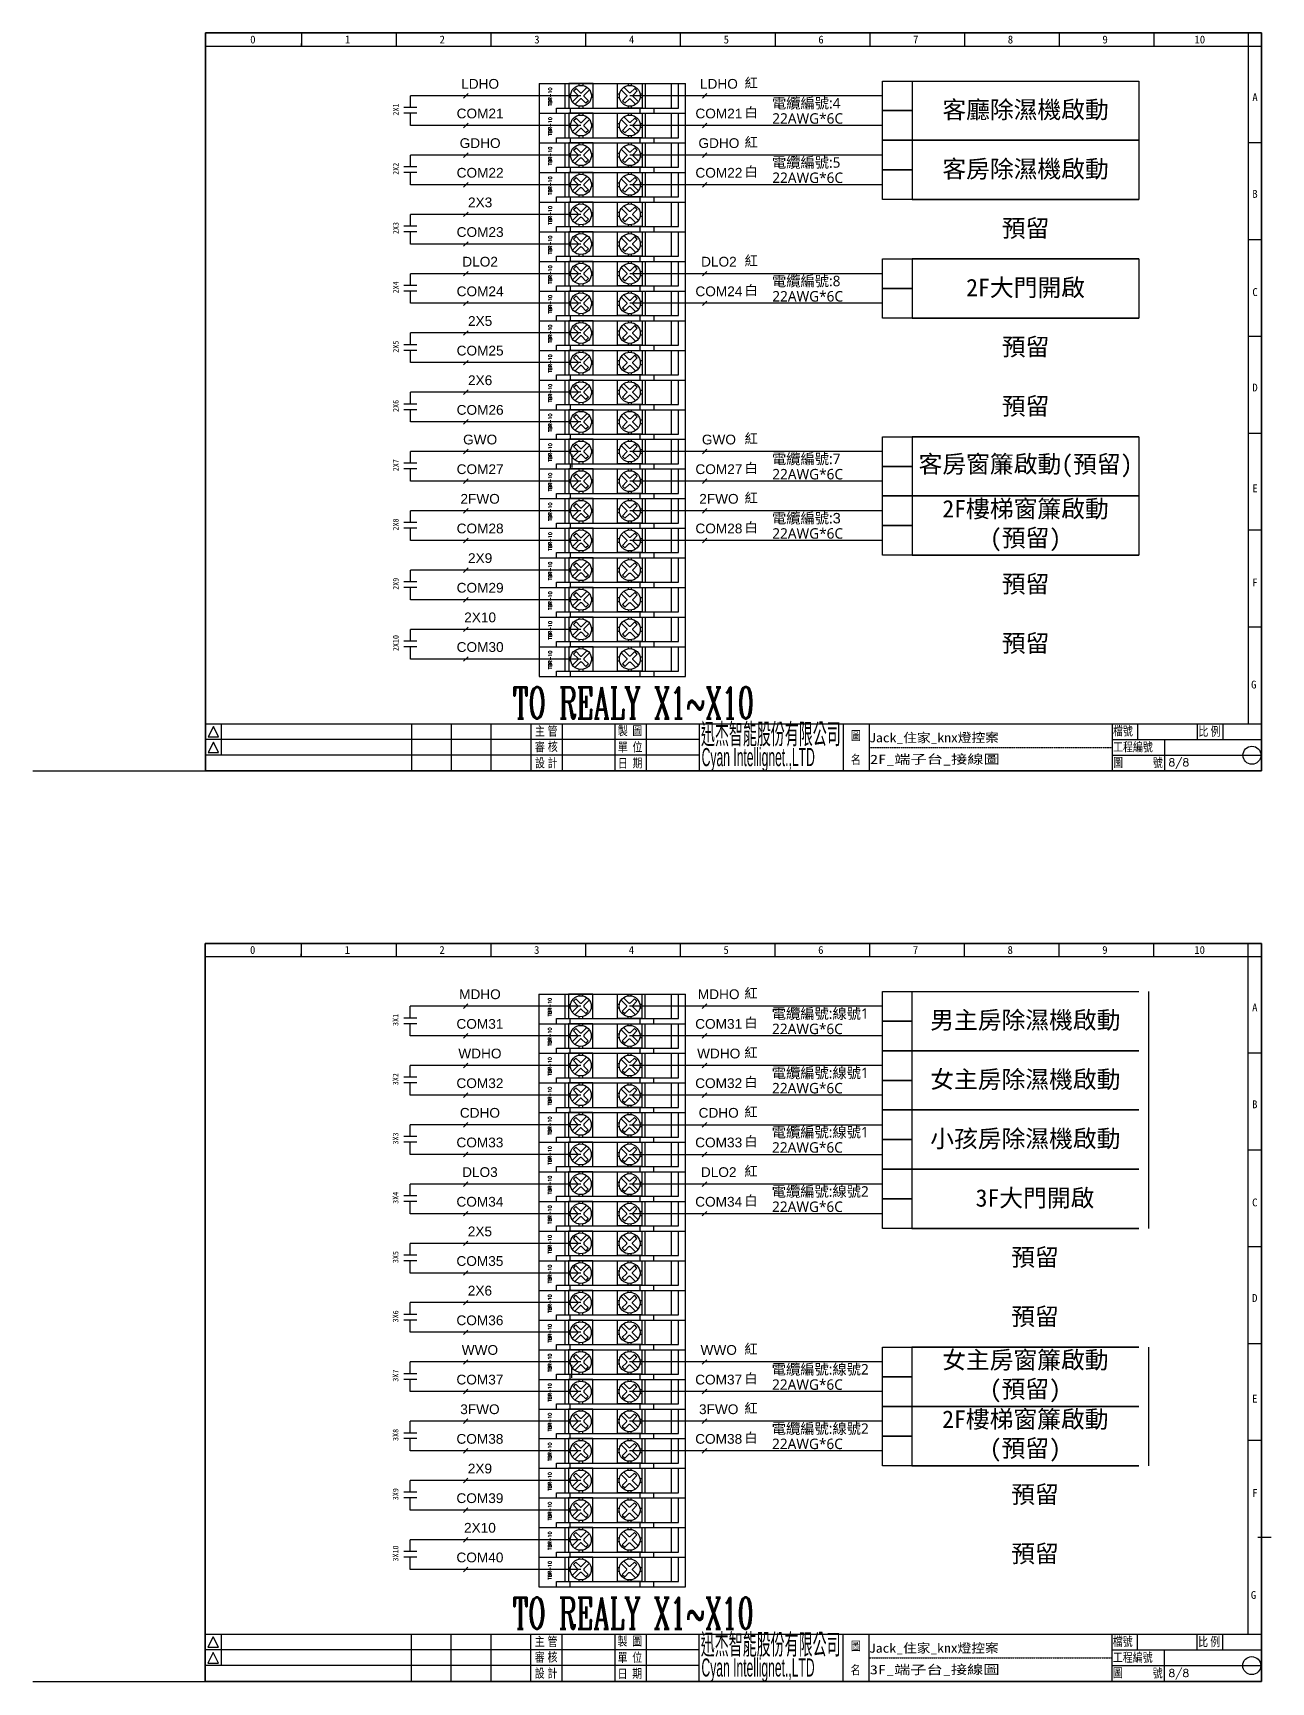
# Model space of a CAD drawing. Header units: millimetres. Extents: x 21506 to 58194, y 6783 to 13041.
# Drawn here: x 53495 to 58194, y 6784 to 13041 of the extents above; entities that cross this region are included whole.
import ezdxf
from ezdxf.enums import TextEntityAlignment as Align

# ---------------------------------------------------------------- set-up
doc = ezdxf.new("R2010")
doc.units = ezdxf.units.MM
doc.linetypes.add('DASH1', pattern=[1.5, 1, -0.5])
doc.layers.add('075KW40IMRV50U03AFO80B4B5', color=7, linetype='Continuous')
doc.layers.add('TEXT', color=11, linetype='Continuous')
doc.styles.add('CHINA', font='ROMANC.SHX', dxfattribs={"width": 0.8, "bigfont": 'stsl.shx'})
doc.styles.add('chineset', font='ds1.shx', dxfattribs={"bigfont": 'chineset.shx'})
doc.styles.get("Standard").update_dxf_attribs({"font": ''})
doc.styles.add('T2', font='simplex', dxfattribs={"bigfont": 'stsl'})
doc.styles.add('文字-水平', font='txt.shx', dxfattribs={"bigfont": 'ccad.shx'})
doc.styles.get('Standard').set_extended_font_data('MingLiU')

# ---------------------------------------------------------------- blocks, each defined once
blk = doc.blocks.new('MLIBTB4A')
for p, q in [((8.5, 21), (0, 21)), ((0, 21), (0, -21)), ((8.5, 21), (8.5, -21)), ((0, 16), (1.5, 16)), ((1.5, 16), (1.5, -19)), ((0, 12), (1.5, 12)), ((1.5, 13.5), (8.5, 13.5)), ((0, -8), (1.5, -8)), ((0, -12), (1.5, -12)), ((1.5, -9.5), (8.5, -9.5)), ((1.5, -17), (8.5, -17)), ((0, -21), (8.5, -21)), ((1.5, -19), (8.5, -19)), ((8.5, -19), (8.5, -21))]:
    blk.add_line(p, q)
for points in [[(1.5, 5.5), (8.5, 5.5), (8.5, 12.5), (1.5, 12.5)], [(1.5, -1.5), (8.5, -1.5), (8.5, -8.5), (1.5, -8.5)]]:
    blk.add_lwpolyline(points, close=True)
for points in [[(1.5, 9.5), (2.04, 9.5)], [(4.5, 11.96), (4.5, 12.5)], [(5.5, 12.5), (5.5, 11.96)], [(7.96, 9.5), (8.5, 9.5)], [(2.04, 8.5), (1.5, 8.5)], [(4.5, 5.5), (4.5, 6.04)], [(5.5, 6.04), (5.5, 5.5)], [(8.5, 8.5), (7.96, 8.5)], [(2.04, -4.5), (1.5, -4.5)], [(4.5, -1.5), (4.5, -2.04)], [(5.5, -2.04), (5.5, -1.5)], [(8.5, -4.5), (7.96, -4.5)], [(1.5, -5.5), (2.04, -5.5)], [(4.5, -7.96), (4.5, -8.5)], [(5.5, -8.5), (5.5, -7.96)], [(7.96, -5.5), (8.5, -5.5)]]:
    blk.add_lwpolyline(points)
for points in [[(6.74, 6.55), (5.21, 8.08, 0.414214), (4.79, 8.08), (3.59, 6.88), (2.88, 7.59), (4.08, 8.79, 0.414214), (4.08, 9.21), (2.55, 10.74)], [(3.26, 11.45), (4.79, 9.92, 0.414214), (5.21, 9.92), (6.41, 11.12), (7.12, 10.41), (5.92, 9.21, 0.414214), (5.92, 8.79), (7.45, 7.26)], [(6.74, -2.55), (5.21, -4.08, -0.414214), (4.79, -4.08), (3.59, -2.88), (2.88, -3.59), (4.08, -4.79, -0.414214), (4.08, -5.21), (2.55, -6.74)], [(3.26, -7.45), (4.79, -5.92, -0.414214), (5.21, -5.92), (6.41, -7.12), (7.12, -6.41), (5.92, -5.21, -0.414214), (5.92, -4.79), (7.45, -3.26)]]:
    blk.add_lwpolyline(points, format="xyb")
for centre in [(5, 9), (5, -5)]:
    blk.add_circle(centre, 3)
at = {"style": '文字-水平'}
blk.add_text('TBR-10', height=1, dxfattribs=at).set_placement((2.08, 17.36))
blk = doc.blocks.new('A接點')
for p, q in [((0, 0), (15, 0)), ((15, 34.5), (15, -34.5)), ((45, 34.5), (45, -34.5)), ((45, 0), (60, 0)), ((45, 0), (60, 0))]:
    blk.add_line(p, q)

msp = doc.modelspace()

# ---------------------------------------------------------------- linework, layer by layer
at = {"color": 7}
for p, q in [((58158.296, 13041.009), (54149.87, 13041.008)), ((54149.87, 13041.008), (54149.871, 10241.005)), ((54514.32, 13041.008), (54514.32, 12991.363)), ((54873.753, 13041.008), (54873.753, 12991.363)), ((55233.186, 13041.009), (55233.186, 12991.363)), ((55592.619, 13041.009), (55592.619, 12991.363)), ((55952.052, 13041.009), (55952.052, 12991.363)), ((56311.485, 13041.009), (56311.485, 12991.363)), ((56670.918, 13041.009), (56670.918, 12991.363)), ((57030.352, 13041.009), (57030.352, 12991.363)), ((57389.785, 13041.009), (57389.785, 12991.363)), ((57749.218, 13041.009), (57749.218, 12991.363)), ((58108.651, 10419.729), (58108.651, 13041.009)), ((58158.296, 13041.009), (58158.296, 10241.005)), ((54149.87, 12991.363), (58158.296, 12991.363)), ((54514.32, 12991.363), (54514.32, 13001.292)), ((58158.296, 12623.987), (58108.651, 12623.987)), ((58158.296, 12256.611), (58108.651, 12256.611)), ((58158.296, 11889.234), (58108.651, 11889.234)), ((58158.296, 11521.858), (58108.651, 11521.858)), ((55540.153, 11442.004), (55540.153, 11392.359)), ((58158.296, 11154.482), (58108.651, 11154.482)), ((58158.296, 10787.105), (58108.651, 10787.105)), ((54149.871, 10419.729), (58158.296, 10419.729)), ((54209.445, 10419.729), (54209.445, 10300.58)), ((54931.273, 10419.729), (54931.273, 10241.005)), ((55082.304, 10419.729), (55082.304, 10241.005)), ((55233.335, 10419.729), (55233.335, 10241.005)), ((55384.367, 10419.729), (55384.367, 10241.005)), ((55503.278, 10419.729), (55503.278, 10241.005)), ((55703.954, 10419.729), (55703.955, 10241.005)), ((55822.865, 10419.729), (55822.865, 10241.005)), ((56023.542, 10419.729), (56023.542, 10241.005)), ((56569.642, 10419.729), (56569.642, 10241.005)), ((56668.933, 10419.729), (56668.933, 10241.005)), ((57590.755, 10419.729), (57590.755, 10241.005)), ((57687.329, 10419.729), (57687.329, 10360.154)), ((57914.618, 10360.155), (57914.618, 10419.729)), ((58011.192, 10419.729), (58011.192, 10360.155)), ((56023.542, 10360.154), (54149.871, 10360.154)), ((57590.755, 10360.154), (58158.296, 10360.155)), ((57789.337, 10360.154), (57789.337, 10241.005)), ((56023.542, 10300.58), (54149.871, 10300.58)), ((57590.755, 10300.58), (58158.296, 10300.58)), ((54149.871, 10241.005), (58158.296, 10241.005)), ((56023.542, 10241.005), (56050.847, 10241.005)), ((58157.493, 9586.622), (54149.067, 9586.622)), ((54149.067, 9586.622), (54149.067, 6786.618)), ((54513.517, 9586.622), (54513.517, 9536.976)), ((54872.95, 9586.622), (54872.95, 9536.976)), ((55232.383, 9586.622), (55232.383, 9536.976)), ((55591.816, 9586.622), (55591.816, 9536.976)), ((55951.249, 9586.622), (55951.249, 9536.976)), ((56310.682, 9586.622), (56310.682, 9536.976)), ((56670.115, 9586.622), (56670.115, 9536.976)), ((57029.548, 9586.622), (57029.548, 9536.977)), ((57388.981, 9586.622), (57388.981, 9536.977)), ((57748.414, 9586.622), (57748.414, 9536.977)), ((58107.848, 6965.342), (58107.847, 9586.622)), ((58157.493, 9586.622), (58157.493, 6786.619)), ((54149.067, 9536.976), (58157.493, 9536.977)), ((54513.517, 9536.976), (54513.517, 9546.905)), ((58157.493, 9169.6), (58107.847, 9169.6)), ((58157.493, 8802.224), (58107.847, 8802.224)), ((58157.493, 8434.848), (58107.848, 8434.848)), ((58157.493, 8067.471), (58107.848, 8067.471)), ((55539.35, 7987.618), (55539.35, 7937.972)), ((58157.493, 7700.095), (58107.848, 7700.095)), ((58194.246, 7332.718), (58144.601, 7332.718)), ((54149.067, 6965.342), (58157.493, 6965.342)), ((54208.642, 6965.342), (54208.642, 6846.193)), ((54930.469, 6965.342), (54930.469, 6786.618)), ((55081.501, 6965.342), (55081.501, 6786.618)), ((55232.532, 6965.342), (55232.532, 6786.618)), ((55383.564, 6965.342), (55383.564, 6786.618)), ((55502.474, 6965.342), (55502.474, 6786.618)), ((55703.151, 6965.342), (55703.151, 6786.618)), ((55822.062, 6965.342), (55822.062, 6786.618)), ((56022.739, 6965.342), (56022.739, 6786.618)), ((56568.839, 6965.342), (56568.839, 6786.619)), ((56668.13, 6965.342), (56668.13, 6786.619)), ((57589.951, 6965.342), (57589.951, 6786.619)), ((57686.526, 6965.342), (57686.526, 6905.768)), ((57913.814, 6905.768), (57913.814, 6965.342)), ((58010.389, 6965.342), (58010.389, 6905.768)), ((56022.739, 6905.768), (54149.067, 6905.767)), ((57589.951, 6905.768), (58157.493, 6905.768)), ((57788.533, 6905.768), (57788.533, 6786.619)), ((56022.739, 6846.193), (54149.067, 6846.193)), ((57589.951, 6846.193), (58157.493, 6846.193)), ((54149.067, 6786.618), (58157.493, 6786.619)), ((56022.739, 6786.618), (56050.044, 6786.618))]:
    msp.add_line(p, q, dxfattribs=at)
for p, q in [((54149.871, 13041.008), (58158.296, 13041.008)), ((54149.871, 10241.005), (54149.871, 13041.008)), ((58158.296, 13041.008), (58158.296, 10241.005)), ((58158.296, 10241.005), (58158.296, 13041.008)), ((56832.159, 12858.766), (57692.758, 12858.766)), ((57692.758, 12858.766), (57692.758, 12633.826)), ((55575.071, 12802.531), (54927.652, 12802.531)), ((54927.652, 12768.576), (54927.652, 12802.531)), ((56719.689, 12802.531), (55760.315, 12802.531)), ((54927.652, 12690.061), (54927.652, 12725.706)), ((55575.071, 12690.061), (54927.652, 12690.061)), ((55146.778, 12698.635), (55129.63, 12681.487)), ((56719.689, 12690.061), (55760.315, 12690.061)), ((56053.11, 12698.635), (56035.961, 12681.487)), ((55575.071, 12577.591), (54927.652, 12577.591)), ((54927.652, 12543.637), (54927.652, 12577.591)), ((56719.689, 12577.591), (55760.315, 12577.591)), ((57692.758, 12633.826), (56832.159, 12633.826)), ((56832.159, 12633.826), (57692.758, 12633.826)), ((57692.758, 12633.826), (57692.758, 12408.886)), ((54927.652, 12465.121), (54927.652, 12500.766)), ((55575.071, 12465.121), (54927.652, 12465.121)), ((55146.778, 12473.696), (55129.63, 12456.547)), ((56719.689, 12465.121), (55760.315, 12465.121)), ((56053.11, 12473.695), (56035.961, 12456.547)), ((57692.758, 12408.886), (56832.159, 12408.886)), ((56832.159, 12408.886), (57692.758, 12408.886)), ((55575.071, 12352.651), (54927.652, 12352.651)), ((54927.652, 12318.697), (54927.652, 12352.651)), ((54927.652, 12240.182), (54927.652, 12275.826)), ((55575.071, 12240.181), (54927.652, 12240.181)), ((55146.778, 12248.756), (55129.629, 12231.607)), ((57692.758, 12183.947), (56832.159, 12183.947)), ((56832.159, 12183.946), (57692.758, 12183.946)), ((57692.758, 12183.946), (57692.758, 11959.007)), ((55575.071, 12127.712), (54927.652, 12127.712)), ((54927.652, 12093.757), (54927.652, 12127.712)), ((56719.689, 12127.712), (55760.315, 12127.712)), ((54927.652, 12015.242), (54927.652, 12050.886)), ((55575.071, 12015.242), (54927.652, 12015.242)), ((55146.778, 12023.816), (55129.629, 12006.667)), ((56719.689, 12015.242), (55760.315, 12015.242)), ((56053.11, 12023.816), (56035.961, 12006.667)), ((57692.758, 11959.007), (56832.159, 11959.007)), ((56832.159, 11959.007), (57692.758, 11959.007)), ((55575.071, 11902.772), (54927.652, 11902.772)), ((54927.652, 11868.817), (54927.652, 11902.772)), ((54927.652, 11790.302), (54927.652, 11825.946)), ((55575.071, 11790.302), (54927.652, 11790.302)), ((55146.778, 11798.876), (55129.629, 11781.728)), ((55575.071, 11677.832), (54927.652, 11677.832)), ((54927.652, 11643.877), (54927.652, 11677.832)), ((54927.652, 11565.362), (54927.652, 11601.006)), ((55575.071, 11565.362), (54927.652, 11565.362)), ((55146.778, 11573.936), (55129.63, 11556.788)), ((55575.071, 11452.892), (54927.652, 11452.892)), ((54927.652, 11418.937), (54927.652, 11452.892)), ((56719.689, 11452.892), (55760.315, 11452.892)), ((57692.758, 11509.127), (56832.159, 11509.127)), ((56832.159, 11509.127), (57692.758, 11509.127)), ((57692.758, 11509.127), (57692.758, 11284.187)), ((54927.652, 11340.422), (54927.652, 11376.066)), ((55575.071, 11340.422), (54927.652, 11340.422)), ((55146.778, 11348.996), (55129.63, 11331.848)), ((56719.689, 11340.422), (55760.315, 11340.422)), ((56053.11, 11348.996), (56035.961, 11331.848)), ((57692.758, 11284.187), (56832.159, 11284.187)), ((56832.159, 11284.187), (57692.758, 11284.187)), ((57692.758, 11284.187), (57692.758, 11059.247)), ((55575.071, 11227.952), (54927.652, 11227.952)), ((54927.652, 11193.997), (54927.652, 11227.952)), ((56719.689, 11227.952), (55760.315, 11227.952)), ((54927.652, 11115.482), (54927.652, 11151.126)), ((55575.071, 11115.482), (54927.652, 11115.482)), ((55146.778, 11124.056), (55129.63, 11106.908)), ((56719.689, 11115.482), (55760.315, 11115.482)), ((56053.11, 11124.056), (56035.961, 11106.908)), ((57692.758, 11059.247), (56832.159, 11059.247)), ((56832.159, 11059.247), (57692.758, 11059.247)), ((55575.071, 11003.012), (54927.652, 11003.012)), ((54927.652, 10969.057), (54927.652, 11003.012)), ((54927.652, 10890.542), (54927.652, 10926.187)), ((55575.071, 10890.542), (54927.652, 10890.542)), ((55146.778, 10899.116), (55129.629, 10881.968)), ((55575.071, 10778.072), (54927.652, 10778.072)), ((54927.652, 10744.117), (54927.652, 10778.072)), ((54927.652, 10665.602), (54927.652, 10701.247)), ((55575.071, 10665.602), (54927.652, 10665.602)), ((55146.778, 10674.177), (55129.629, 10657.028)), ((53494.899, 10241.005), (54149.871, 10241.005)), ((58158.296, 10241.005), (54149.871, 10241.005)), ((54149.067, 9586.622), (58157.493, 9586.622)), ((54149.067, 6786.618), (54149.067, 9586.622)), ((58157.493, 9586.622), (58157.493, 6786.618)), ((58157.493, 6786.618), (58157.493, 9586.622)), ((56831.355, 9404.379), (57691.955, 9404.379)), ((57728.708, 9404.379), (57728.708, 9179.439)), ((55574.267, 9348.144), (54926.849, 9348.144)), ((54926.849, 9314.19), (54926.849, 9348.144)), ((56718.885, 9348.144), (55759.512, 9348.144)), ((54926.849, 9235.675), (54926.849, 9271.319)), ((55574.267, 9235.675), (54926.849, 9235.675)), ((55145.975, 9244.249), (55128.826, 9227.1)), ((56718.885, 9235.674), (55759.512, 9235.674)), ((56052.306, 9244.249), (56035.158, 9227.1)), ((57691.955, 9179.44), (56831.355, 9179.44)), ((56831.355, 9179.439), (57691.955, 9179.439)), ((57728.708, 9179.439), (57728.708, 8954.499)), ((55574.267, 9123.205), (54926.849, 9123.205)), ((54926.849, 9089.25), (54926.849, 9123.205)), ((56718.885, 9123.205), (55759.512, 9123.205)), ((54926.849, 9010.735), (54926.849, 9046.379)), ((55574.267, 9010.735), (54926.849, 9010.735)), ((55145.975, 9019.309), (55128.826, 9002.161)), ((56718.885, 9010.735), (55759.512, 9010.735)), ((56052.306, 9019.309), (56035.158, 9002.16)), ((57691.955, 8954.5), (56831.355, 8954.5)), ((56831.355, 8954.5), (57691.955, 8954.5)), ((57691.955, 8954.5), (56831.355, 8954.5)), ((56831.355, 8954.5), (57691.955, 8954.5)), ((57728.707, 8954.499), (57728.707, 8729.559)), ((55574.267, 8898.265), (54926.849, 8898.265)), ((54926.849, 8864.31), (54926.849, 8898.265)), ((55759.512, 8898.265), (56718.885, 8898.265)), ((54926.849, 8785.795), (54926.849, 8821.439)), ((55574.267, 8785.795), (54926.849, 8785.795)), ((55145.974, 8794.369), (55128.826, 8777.221)), ((55759.512, 8785.795), (56718.885, 8785.795)), ((56052.306, 8794.369), (56035.158, 8777.22)), ((57691.955, 8729.56), (56831.355, 8729.56)), ((56831.355, 8729.56), (57691.955, 8729.56)), ((57691.955, 8729.56), (56831.355, 8729.56)), ((56831.355, 8729.56), (57691.955, 8729.56)), ((57728.708, 8729.559), (57728.708, 8504.619)), ((55574.267, 8673.325), (54926.849, 8673.325)), ((54926.849, 8639.37), (54926.849, 8673.325)), ((56718.885, 8673.325), (55759.512, 8673.325)), ((54926.849, 8560.855), (54926.849, 8596.499)), ((55574.267, 8560.855), (54926.849, 8560.855)), ((55145.974, 8569.429), (55128.826, 8552.281)), ((56718.885, 8560.855), (55759.512, 8560.855)), ((56052.306, 8569.429), (56035.158, 8552.281)), ((55574.267, 8448.385), (54926.849, 8448.385)), ((54926.849, 8414.43), (54926.849, 8448.385)), ((57691.955, 8504.62), (56831.355, 8504.62)), ((56831.355, 8504.62), (57691.955, 8504.62)), ((54926.849, 8335.915), (54926.849, 8371.559)), ((55574.267, 8335.915), (54926.849, 8335.915)), ((55145.974, 8344.489), (55128.826, 8327.341)), ((55574.267, 8223.445), (54926.849, 8223.445)), ((54926.849, 8189.49), (54926.849, 8223.445)), ((54926.849, 8110.975), (54926.849, 8146.619)), ((55574.267, 8110.975), (54926.849, 8110.975)), ((55145.975, 8119.549), (55128.826, 8102.401)), ((57691.955, 8054.74), (56831.355, 8054.74)), ((56831.355, 8054.74), (57691.955, 8054.74)), ((57728.708, 8054.74), (57728.708, 7829.8)), ((55574.267, 7998.505), (54926.849, 7998.505)), ((54926.849, 7964.55), (54926.849, 7998.505)), ((56718.885, 7998.505), (55759.512, 7998.505)), ((54926.849, 7886.035), (54926.849, 7921.68)), ((55574.267, 7886.035), (54926.849, 7886.035)), ((55145.975, 7894.609), (55128.826, 7877.461)), ((56718.885, 7886.035), (55759.512, 7886.035)), ((56052.306, 7894.609), (56035.158, 7877.461)), ((57691.955, 7829.8), (56831.355, 7829.8)), ((56831.355, 7829.8), (57691.955, 7829.8)), ((57728.708, 7829.8), (57728.708, 7604.86)), ((55574.267, 7773.565), (54926.849, 7773.565)), ((54926.849, 7739.611), (54926.849, 7773.565)), ((56718.885, 7773.565), (55759.512, 7773.565)), ((54926.849, 7661.095), (54926.849, 7696.74)), ((55574.267, 7661.095), (54926.849, 7661.095)), ((55145.975, 7669.67), (55128.826, 7652.521)), ((56718.885, 7661.095), (55759.512, 7661.095)), ((56052.306, 7669.67), (56035.158, 7652.521)), ((57691.955, 7604.86), (56831.355, 7604.86)), ((56831.355, 7604.86), (57691.955, 7604.86)), ((55574.267, 7548.625), (54926.849, 7548.625)), ((54926.849, 7514.671), (54926.849, 7548.625)), ((54926.849, 7436.156), (54926.849, 7471.8)), ((55574.267, 7436.156), (54926.849, 7436.156)), ((55145.974, 7444.73), (55128.826, 7427.581)), ((55574.267, 7323.686), (54926.849, 7323.686)), ((54926.849, 7289.731), (54926.849, 7323.686)), ((54926.849, 7211.216), (54926.849, 7246.86)), ((55574.267, 7211.216), (54926.849, 7211.216)), ((55145.974, 7219.79), (55128.826, 7202.641)), ((53494.096, 6786.618), (54149.067, 6786.618)), ((58157.493, 6786.618), (54149.067, 6786.618))]:
    msp.add_line(p, q)
at = {"color": 1}
for p, q in [((55146.778, 12811.105), (55129.63, 12793.957)), ((56053.11, 12811.105), (56035.961, 12793.957)), ((55146.778, 12586.165), (55129.63, 12569.017)), ((56053.11, 12586.165), (56035.961, 12569.017)), ((55146.778, 12361.226), (55129.63, 12344.077)), ((55146.778, 12136.286), (55129.629, 12119.137)), ((56053.11, 12136.286), (56035.961, 12119.137)), ((55146.778, 11911.346), (55129.629, 11894.198)), ((55146.778, 11686.406), (55129.63, 11669.258)), ((55146.778, 11461.466), (55129.63, 11444.318)), ((56053.11, 11461.466), (56035.961, 11444.318)), ((55146.778, 11236.526), (55129.63, 11219.378)), ((56053.11, 11236.526), (56035.961, 11219.378)), ((55146.778, 11011.586), (55129.63, 10994.438)), ((55146.778, 10786.646), (55129.629, 10769.498)), ((55145.975, 9356.719), (55128.826, 9339.57)), ((56052.306, 9356.719), (56035.158, 9339.57)), ((55145.975, 9131.779), (55128.826, 9114.63)), ((56052.306, 9131.779), (56035.158, 9114.63)), ((55145.975, 8906.839), (55128.826, 8889.691)), ((56052.306, 8906.839), (56035.158, 8889.691)), ((55145.974, 8681.899), (55128.826, 8664.751)), ((56052.306, 8681.899), (56035.158, 8664.751)), ((55145.974, 8456.959), (55128.826, 8439.811)), ((55145.975, 8232.019), (55128.826, 8214.871)), ((55145.975, 8007.079), (55128.826, 7989.931)), ((56052.306, 8007.079), (56035.158, 7989.931)), ((55145.975, 7782.14), (55128.826, 7764.991)), ((56052.306, 7782.14), (56035.158, 7764.991)), ((55145.975, 7557.2), (55128.826, 7540.051)), ((55145.974, 7332.26), (55128.826, 7315.111))]:
    msp.add_line(p, q, dxfattribs=at)
at = {"color": 7, "linetype": 'DASH1'}
for p, q in [((56668.933, 10330.367), (57590.755, 10330.367)), ((56668.13, 6875.98), (57589.951, 6875.98))]:
    msp.add_line(p, q, dxfattribs=at)
for points in [[(56719.689, 12858.766), (56832.159, 12858.766), (56832.159, 12746.296), (56719.689, 12746.296)], [(56719.689, 12746.296), (56832.159, 12746.296), (56832.159, 12633.826), (56719.689, 12633.826)], [(56719.689, 12633.826), (56832.159, 12633.826), (56832.159, 12521.356), (56719.689, 12521.356)], [(56719.689, 12521.356), (56832.159, 12521.356), (56832.159, 12408.886), (56719.689, 12408.886)], [(56719.689, 12183.946), (56832.159, 12183.946), (56832.159, 12071.477), (56719.689, 12071.477)], [(56719.689, 12071.477), (56832.159, 12071.477), (56832.159, 11959.007), (56719.689, 11959.007)], [(56719.689, 11509.127), (56832.159, 11509.127), (56832.159, 11396.657), (56719.689, 11396.657)], [(56719.689, 11396.657), (56832.159, 11396.657), (56832.159, 11284.187), (56719.689, 11284.187)], [(56719.689, 11284.187), (56832.159, 11284.187), (56832.159, 11171.717), (56719.689, 11171.717)], [(56719.689, 11171.717), (56832.159, 11171.717), (56832.159, 11059.247), (56719.689, 11059.247)], [(56718.885, 9404.379), (56831.355, 9404.379), (56831.355, 9291.91), (56718.885, 9291.91)], [(56718.885, 9291.909), (56831.355, 9291.909), (56831.355, 9179.44), (56718.885, 9179.44)], [(56718.885, 9179.439), (56831.355, 9179.439), (56831.355, 9066.97), (56718.885, 9066.97)], [(56718.885, 9066.97), (56831.355, 9066.97), (56831.355, 8954.5), (56718.885, 8954.5)], [(56718.885, 8954.5), (56831.355, 8954.5), (56831.355, 8842.03), (56718.885, 8842.03)], [(56718.885, 8842.03), (56831.355, 8842.03), (56831.355, 8729.56), (56718.885, 8729.56)], [(56718.885, 8729.56), (56831.355, 8729.56), (56831.355, 8617.09), (56718.885, 8617.09)], [(56718.885, 8617.09), (56831.355, 8617.09), (56831.355, 8504.62), (56718.885, 8504.62)], [(56718.885, 8054.74), (56831.355, 8054.74), (56831.355, 7942.27), (56718.885, 7942.27)], [(56718.885, 7942.27), (56831.355, 7942.27), (56831.355, 7829.8), (56718.885, 7829.8)], [(56718.885, 7829.8), (56831.355, 7829.8), (56831.355, 7717.33), (56718.885, 7717.33)], [(56718.885, 7717.33), (56831.355, 7717.33), (56831.355, 7604.86), (56718.885, 7604.86)]]:
    msp.add_lwpolyline(points, close=True)
at = {"color": 7}
for points in [[(54159.8, 10370.083), (54199.516, 10370.083), (54179.658, 10409.8)], [(54159.8, 10310.509), (54199.516, 10310.509), (54179.658, 10350.225)], [(54158.996, 6915.696), (54198.713, 6915.696), (54178.854, 6955.413)], [(54158.996, 6856.122), (54198.713, 6856.122), (54178.854, 6895.838)]]:
    msp.add_lwpolyline(points, close=True, dxfattribs=at)
at = {"layer": '075KW40IMRV50U03AFO80B4B5', "color": 0}
for centre in [(58121.909, 10300.58), (58121.106, 6846.193)]:
    msp.add_circle(centre, 34.075, dxfattribs=at)

# ---------------------------------------------------------------- block references
for name, p, xscale, yscale, zscale, rotation in [('MLIBTB4A', (55694.157, 12736.372), 13.231748522235, 13.231748522235, 13.231748522235, 90), ('A接點', (54927.652, 12725.706), -0.71451442020069, 0.71451442020069, 0.71451442020069, 270), ('MLIBTB4A', (55694.156, 12623.903), 13.231748522235, 13.231748522235, 13.231748522235, 90), ('MLIBTB4A', (55694.156, 12511.433), 13.231748522235, 13.231748522235, 13.231748522235, 90), ('A接點', (54927.652, 12500.766), -0.71451442020069, 0.71451442020069, 0.71451442020069, 270), ('MLIBTB4A', (55694.156, 12398.963), 13.231748522235, 13.231748522235, 13.231748522235, 90), ('MLIBTB4A', (55694.156, 12286.493), 13.231748522235, 13.231748522235, 13.231748522235, 90), ('A接點', (54927.652, 12275.826), -0.71451442020069, 0.71451442020069, 0.71451442020069, 270), ('MLIBTB4A', (55694.156, 12174.023), 13.231748522235, 13.231748522235, 13.231748522235, 90), ('MLIBTB4A', (55694.156, 12061.553), 13.231748522235, 13.231748522235, 13.231748522235, 90), ('A接點', (54927.652, 12050.886), -0.71451442020069, 0.71451442020069, 0.71451442020069, 270), ('MLIBTB4A', (55694.156, 11949.083), 13.231748522235, 13.231748522235, 13.231748522235, 90), ('MLIBTB4A', (55694.156, 11836.613), 13.231748522235, 13.231748522235, 13.231748522235, 90), ('A接點', (54927.652, 11825.946), -0.71451442020069, 0.71451442020069, 0.71451442020069, 270), ('MLIBTB4A', (55694.156, 11724.143), 13.231748522235, 13.231748522235, 13.231748522235, 90), ('MLIBTB4A', (55694.156, 11611.673), 13.231748522235, 13.231748522235, 13.231748522235, 90), ('A接點', (54927.652, 11601.006), -0.71451442020069, 0.71451442020069, 0.71451442020069, 270), ('MLIBTB4A', (55694.156, 11499.203), 13.231748522235, 13.231748522235, 13.231748522235, 90), ('MLIBTB4A', (55694.156, 11386.733), 13.231748522235, 13.231748522235, 13.231748522235, 90), ('A接點', (54927.652, 11376.066), -0.71451442020069, 0.71451442020069, 0.71451442020069, 270), ('MLIBTB4A', (55694.156, 11274.263), 13.231748522235, 13.231748522235, 13.231748522235, 90), ('MLIBTB4A', (55694.156, 11161.793), 13.231748522235, 13.231748522235, 13.231748522235, 90), ('A接點', (54927.652, 11151.126), -0.71451442020069, 0.71451442020069, 0.71451442020069, 270), ('MLIBTB4A', (55694.156, 11049.323), 13.231748522235, 13.231748522235, 13.231748522235, 90), ('MLIBTB4A', (55694.156, 10936.853), 13.231748522235, 13.231748522235, 13.231748522235, 90), ('A接點', (54927.652, 10926.187), -0.71451442020069, 0.71451442020069, 0.71451442020069, 270), ('MLIBTB4A', (55694.156, 10824.383), 13.231748522235, 13.231748522235, 13.231748522235, 90), ('MLIBTB4A', (55694.156, 10711.914), 13.231748522235, 13.231748522235, 13.231748522235, 90), ('A接點', (54927.652, 10701.247), -0.71451442020069, 0.71451442020069, 0.71451442020069, 270), ('MLIBTB4A', (55694.156, 10599.444), 13.231748522235, 13.231748522235, 13.231748522235, 90), ('MLIBTB4A', (55693.353, 9281.986), 13.231748522235, 13.231748522235, 13.231748522235, 90), ('A接點', (54926.849, 9271.319), -0.71451442020069, 0.71451442020069, 0.71451442020069, 270), ('MLIBTB4A', (55693.353, 9169.516), 13.231748522235, 13.231748522235, 13.231748522235, 90), ('MLIBTB4A', (55693.353, 9057.046), 13.231748522235, 13.231748522235, 13.231748522235, 90), ('A接點', (54926.849, 9046.379), -0.71451442020069, 0.71451442020069, 0.71451442020069, 270), ('MLIBTB4A', (55693.353, 8944.576), 13.231748522235, 13.231748522235, 13.231748522235, 90), ('MLIBTB4A', (55693.353, 8832.106), 13.231748522235, 13.231748522235, 13.231748522235, 90), ('A接點', (54926.849, 8821.439), -0.71451442020069, 0.71451442020069, 0.71451442020069, 270), ('MLIBTB4A', (55693.353, 8719.636), 13.231748522235, 13.231748522235, 13.231748522235, 90), ('MLIBTB4A', (55693.353, 8607.166), 13.231748522235, 13.231748522235, 13.231748522235, 90), ('A接點', (54926.849, 8596.499), -0.71451442020069, 0.71451442020069, 0.71451442020069, 270), ('MLIBTB4A', (55693.353, 8494.696), 13.231748522235, 13.231748522235, 13.231748522235, 90), ('MLIBTB4A', (55693.353, 8382.226), 13.231748522235, 13.231748522235, 13.231748522235, 90), ('A接點', (54926.849, 8371.559), -0.71451442020069, 0.71451442020069, 0.71451442020069, 270), ('MLIBTB4A', (55693.353, 8269.756), 13.231748522235, 13.231748522235, 13.231748522235, 90), ('MLIBTB4A', (55693.353, 8157.286), 13.231748522235, 13.231748522235, 13.231748522235, 90), ('A接點', (54926.849, 8146.619), -0.71451442020069, 0.71451442020069, 0.71451442020069, 270), ('MLIBTB4A', (55693.353, 8044.816), 13.231748522235, 13.231748522235, 13.231748522235, 90), ('MLIBTB4A', (55693.353, 7932.346), 13.231748522235, 13.231748522235, 13.231748522235, 90), ('A接點', (54926.849, 7921.68), -0.71451442020069, 0.71451442020069, 0.71451442020069, 270), ('MLIBTB4A', (55693.353, 7819.876), 13.231748522235, 13.231748522235, 13.231748522235, 90), ('MLIBTB4A', (55693.353, 7707.407), 13.231748522235, 13.231748522235, 13.231748522235, 90), ('A接點', (54926.849, 7696.74), -0.71451442020069, 0.71451442020069, 0.71451442020069, 270), ('MLIBTB4A', (55693.353, 7594.937), 13.231748522235, 13.231748522235, 13.231748522235, 90), ('MLIBTB4A', (55693.353, 7482.467), 13.231748522235, 13.231748522235, 13.231748522235, 90), ('A接點', (54926.849, 7471.8), -0.71451442020069, 0.71451442020069, 0.71451442020069, 270), ('MLIBTB4A', (55693.353, 7369.997), 13.231748522235, 13.231748522235, 13.231748522235, 90), ('MLIBTB4A', (55693.353, 7257.527), 13.231748522235, 13.231748522235, 13.231748522235, 90), ('A接點', (54926.849, 7246.86), -0.71451442020069, 0.71451442020069, 0.71451442020069, 270), ('MLIBTB4A', (55693.353, 7145.057), 13.231748522235, 13.231748522235, 13.231748522235, 90)]:
    msp.add_blockref(name, p, dxfattribs=dict(xscale=xscale, yscale=yscale, zscale=zscale, rotation=rotation))

# ---------------------------------------------------------------- texts
at = {"color": 7}
for s, rotation, oblique, p in [('0', 0.0001175, 359.9999999, (54329.587, 13001.292)), ('1', 0.0001178, 0.0000002, (54689.02, 13001.292)), ('2', 0.0001178, 0.0000002, (55048.453, 13001.292)), ('3', 0.0001175, 359.9999999, (55407.886, 13001.292)), ('4', 0.0001175, 359.9999999, (55767.319, 13001.292)), ('0', 0.0001175, 359.9999999, (54328.783, 9546.905)), ('1', 0.0001178, 0.0000002, (54688.217, 9546.905)), ('2', 0.0001178, 0.0000002, (55047.65, 9546.905)), ('3', 0.0001175, 359.9999999, (55407.083, 9546.905)), ('4', 0.0001175, 359.9999999, (55766.516, 9546.906))]:
    msp.add_text(s, height=29.787, rotation=rotation, dxfattribs=dict(at, oblique=oblique)).set_placement(p, align=Align.CENTER)
at = {"color": 7, "width": 1}
for s, height, rotation, oblique, p in [('5', 29.787, 0.0001175, 359.9999999, (56126.752, 13001.292)), ('6', 29.787, 0.0001175, 359.9999999, (56486.185, 13001.292)), ('7', 29.787, 0.0001178, 0.0000002, (56845.618, 13001.292)), ('8', 29.787, 0.0001178, 0.0000002, (57205.051, 13001.292)), ('9', 29.787, 0.0001178, 0.0000002, (57564.484, 13001.292)), ('10', 29.7873, 0.0001178, 0.0000002, (57923.917, 13001.292)), ('5', 29.787, 0.0001175, 359.9999999, (56125.949, 9546.906)), ('6', 29.787, 0.0001175, 359.9999999, (56485.382, 9546.906)), ('7', 29.787, 0.0001178, 0.0000002, (56844.815, 9546.906)), ('8', 29.787, 0.0001178, 0.0000002, (57204.248, 9546.906)), ('9', 29.787, 0.0001178, 0.0000002, (57563.681, 9546.906)), ('10', 29.7873, 0.0001178, 0.0000002, (57923.114, 9546.905))]:
    msp.add_text(s, height=height, rotation=rotation, dxfattribs=dict(at, oblique=oblique)).set_placement(p, align=Align.CENTER)
for s, rotation, oblique, p in [('A', 0.0001178, 0.0000002, (58133.473, 12797.746)), ('B', 0.0001178, 0.0000002, (58133.474, 12430.37)), ('C', 0.0001176, 360, (58133.474, 12058.029)), ('D', 0.0001176, 360, (58133.474, 11695.617)), ('E', 0.0001176, 360, (58133.474, 11313.347)), ('A', 0.0001178, 0.0000002, (58132.67, 9343.359)), ('B', 0.0001178, 0.0000002, (58132.67, 8975.983)), ('C', 0.0001176, 360, (58132.67, 8603.642)), ('D', 0.0001176, 360, (58132.67, 8241.23)), ('E', 0.0001176, 360, (58132.67, 7858.96))]:
    msp.add_text(s, height=29.787, rotation=rotation, dxfattribs=dict(at, oblique=oblique)).set_placement(p, align=Align.MIDDLE)
for s, p in [('F', (58133.474, 10955.9)), ('G', (58128.509, 10568.665)), ('F', (58132.67, 7501.513)), ('G', (58127.706, 7114.279))]:
    msp.add_text(s, height=29.787, rotation=0.0001176, dxfattribs=at).set_placement(p, align=Align.MIDDLE)
at = {"color": 7, "style": 'T2'}
for s, height, p in [('主', 37.731, (55400.313, 10371.257)), ('管', 37.731, (55448.758, 10371.257)), ('製', 37.731, (55714.688, 10372.825)), ('圖', 37.731, (55769.951, 10373.193)), ('審', 37.731, (55400.322, 10311.775)), ('核', 37.731, (55448.908, 10312.544)), ('單', 37.731, (55714.767, 10310.879)), ('位', 37.731, (55770.354, 10310.879)), ('計', 37.731, (55448.524, 10250.967)), ('日', 37.731, (55714.776, 10249.403)), ('期', 37.731, (55770.527, 10250.544)), ('8/8', 29.4737, (57805.602, 10258.467)), ('主', 37.731, (55399.51, 6916.87)), ('管', 37.731, (55447.955, 6916.87)), ('製', 37.731, (55713.884, 6918.438)), ('圖', 37.731, (55769.147, 6918.806)), ('審', 37.731, (55399.519, 6857.388)), ('核', 37.731, (55448.105, 6858.157)), ('單', 37.731, (55713.964, 6856.493)), ('位', 37.731, (55769.55, 6856.493)), ('計', 37.731, (55447.72, 6796.58)), ('日', 37.731, (55713.972, 6795.016)), ('期', 37.731, (55769.724, 6796.157)), ('8/8', 29.4737, (57805.602, 6803.492))]:
    msp.add_text(s, height=height, rotation=0.0001176, dxfattribs=at).set_placement(p)
at = {"color": 7, "style": 'T2', "oblique": 360, "width": 1}
for s, p in [('圖', (56599.802, 10354.371)), ('號', (57745.85, 10251.913)), ('圖', (56598.999, 6899.985)), ('號', (57745.047, 6797.526))]:
    msp.add_text(s, height=37.731, rotation=0.0001176, dxfattribs=at).set_placement(p)
at = {"color": 7}
for s, height, width, p, p2 in [('Jack_住家_knx燈控案', 34.78567, 1.000741, (56668.933, 10349.552), (57161.15, 10350.302)), ('2F_端子台_接線圖', 34.7857, 1.18838, (56672.297, 10267.686), (57164.514, 10268.436)), ('Jack_住家_knx燈控案', 34.78567, 1.000741, (56668.13, 6895.165), (57160.347, 6895.915)), ('3F_端子台_接線圖', 34.7857, 1.18838, (56671.494, 6813.299), (57163.711, 6814.049))]:
    msp.add_text(s, height=height, rotation=0.0873196, dxfattribs=dict(at, width=width)).set_placement(p, p2, align=Align.FIT)
at = {"color": 7, "style": 'T2', "width": 1}
for s, height, p in [('檔號', 37.7305, (57594.357, 10371.889)), ('比', 39.716, (57918.521, 10370.231)), ('例', 39.716, (57964.489, 10370.231)), ('工程編號', 37.7305, (57594.705, 10311.304)), ('名', 37.731, (56599.418, 10263.5)), ('圖', 37.731, (57594.505, 10252.681)), ('檔號', 37.7305, (57593.554, 6917.502)), ('比', 39.716, (57917.718, 6915.844)), ('例', 39.716, (57963.686, 6915.844)), ('工程編號', 37.7305, (57593.901, 6856.918)), ('名', 37.731, (56598.615, 6809.113)), ('圖', 37.731, (57593.701, 6798.295))]:
    msp.add_text(s, height=height, rotation=0.0001176, dxfattribs=at).set_placement(p)
at = {"color": 7, "style": 'T2', "oblique": 360}
for p in [(55400.322, 10250.967), (55399.519, 6796.58)]:
    msp.add_text('設', height=37.731, rotation=0.0001176, dxfattribs=at).set_placement(p)
at = {"color": 1, "char_height": 37.0489, "width": 62.35704, "attachment_point": 5}
for s, insert in [('{\\fArial|b0|i0|c186|p34;LDHO}', (55192.203, 12847.761)), ('{\\fArial|b0|i0|c186|p34;LDHO}', (56098.535, 12847.761)), ('{\\fArial|b0|i0|c186|p34;\\C256;COM21}', (55192.203, 12735.291)), ('{\\fArial|b0|i0|c186|p34;\\C256;COM21}', (56098.535, 12735.291)), ('{\\fArial|b0|i0|c186|p34;GDHO}', (55192.203, 12622.821)), ('{\\fArial|b0|i0|c186|p34;GDHO}', (56098.535, 12622.821)), ('{\\fArial|b0|i0|c186|p34;\\C256;COM22}', (56098.535, 12510.351)), ('{\\fArial|b0|i0|c186|p34;2X3}', (55192.203, 12397.881)), ('{\\fArial|b0|i0|c186|p34;DLO2}', (55192.203, 12172.941)), ('{\\fArial|b0|i0|c186|p34;DLO2}', (56098.535, 12172.941)), ('{\\fArial|b0|i0|c186|p34;\\C256;COM24}', (56098.535, 12060.471)), ('{\\fArial|b0|i0|c186|p34;2X5}', (55192.203, 11948.001)), ('{\\fArial|b0|i0|c186|p34;2X6}', (55192.203, 11723.061)), ('{\\fArial|b0|i0|c186|p34;GWO}', (55192.203, 11498.121)), ('{\\fArial|b0|i0|c186|p34;GWO}', (56098.535, 11498.121)), ('{\\fArial|b0|i0|c186|p34;\\C256;COM27}', (56098.535, 11385.651)), ('{\\fArial|b0|i0|c186|p34;2FWO}', (55192.203, 11273.181)), ('{\\fArial|b0|i0|c186|p34;2FWO}', (56098.535, 11273.181)), ('{\\fArial|b0|i0|c186|p34;\\C256;COM28}', (56098.535, 11160.711)), ('{\\fArial|b0|i0|c186|p34;2X9}', (55192.203, 11048.242)), ('{\\fArial|b0|i0|c186|p34;2X10}', (55192.203, 10823.302)), ('{\\fArial|b0|i0|c186|p34;MDHO}', (55191.4, 9393.374)), ('{\\fArial|b0|i0|c186|p34;MDHO}', (56097.732, 9393.374)), ('{\\fArial|b0|i0|c186|p34;\\C256;COM31}', (55191.4, 9280.904)), ('{\\fArial|b0|i0|c186|p34;\\C256;COM31}', (56097.732, 9280.904)), ('{\\fArial|b0|i0|c186|p34;WDHO}', (55191.4, 9168.434)), ('{\\fArial|b0|i0|c186|p34;WDHO}', (56097.732, 9168.434)), ('{\\fArial|b0|i0|c186|p34;\\C256;COM32}', (56097.732, 9055.964)), ('{\\fArial|b0|i0|c186|p34;CDHO}', (55191.4, 8943.494)), ('{\\fArial|b0|i0|c186|p34;CDHO}', (56097.731, 8943.494)), ('{\\fArial|b0|i0|c186|p34;\\C256;COM33}', (56097.731, 8831.024)), ('{\\fArial|b0|i0|c186|p34;DLO3}', (55191.4, 8718.554)), ('{\\fArial|b0|i0|c186|p34;DLO2}', (56097.732, 8718.554)), ('{\\fArial|b0|i0|c186|p34;\\C256;COM34}', (56097.732, 8606.084)), ('{\\fArial|b0|i0|c186|p34;2X5}', (55191.4, 8493.614)), ('{\\fArial|b0|i0|c186|p34;2X6}', (55191.4, 8268.674)), ('{\\fArial|b0|i0|c186|p34;WWO}', (55191.4, 8043.735)), ('{\\fArial|b0|i0|c186|p34;WWO}', (56097.732, 8043.735)), ('{\\fArial|b0|i0|c186|p34;\\C256;COM37}', (56097.732, 7931.265)), ('{\\fArial|b0|i0|c186|p34;3FWO}', (55191.4, 7818.795)), ('{\\fArial|b0|i0|c186|p34;3FWO}', (56097.732, 7818.795)), ('{\\fArial|b0|i0|c186|p34;\\C256;COM38}', (56097.732, 7706.325)), ('{\\fArial|b0|i0|c186|p34;2X9}', (55191.4, 7593.855)), ('{\\fArial|b0|i0|c186|p34;2X10}', (55191.4, 7368.915))]:
    msp.add_mtext(s, dxfattribs=dict(at, insert=insert))
for s, insert, char_height, width, attachment_point in [('紅', (56221.132, 12850.204), 37.049, 112.46986, 5), ('{\\fMicrosoft JhengHei|b0|i0|c136|p34;電纜編號:4}', (56299.909, 12772.388), 39.69525, 462.0512, 4), ('客廳除濕機啟動', (57262.458, 12746.296), 66.1587, 860.59956, 5), ('白', (56221.132, 12737.735), 37.049, 112.46986, 5), ('{\\fMicrosoft JhengHei|b0|i0|c136|p34;22AWG*6C}', (56301.063, 12716.37), 39.69525, 330.79371, 4), ('紅', (56221.132, 12625.265), 37.049, 112.46986, 5), ('{\\fArial|b0|i0|c186|p34;COM22}', (55192.203, 12510.351), 37.0489, 62.35704, 5), ('白', (56221.132, 12512.795), 37.049, 112.46986, 5), ('{\\fMicrosoft JhengHei|b0|i0|c136|p34;22AWG*6C}', (56301.063, 12491.431), 39.69525, 330.79371, 4), ('{\\fMicrosoft JhengHei|b0|i0|c136|p34;電纜編號:5}', (56299.909, 12547.448), 39.69525, 462.0512, 4), ('客房除濕機啟動', (57262.458, 12521.356), 66.1587, 860.59956, 5), ('預留', (57262.458, 12296.417), 66.1587, 860.59956, 5), ('{\\fArial|b0|i0|c186|p34;COM23}', (55192.203, 12285.411), 37.0489, 62.35704, 5), ('紅', (56221.132, 12175.385), 37.049, 112.46986, 5), ('{\\fArial|b0|i0|c186|p34;COM24}', (55192.203, 12060.471), 37.0489, 62.35704, 5), ('白', (56221.132, 12062.915), 37.049, 112.46986, 5), ('{\\fMicrosoft JhengHei|b0|i0|c136|p34;電纜編號:8}', (56299.909, 12097.569), 39.69525, 462.0512, 4), ('2F大門開啟', (57262.458, 12071.477), 66.1587, 860.59956, 5), ('{\\fMicrosoft JhengHei|b0|i0|c136|p34;22AWG*6C}', (56301.063, 12041.551), 39.69525, 330.79371, 4), ('預留', (57262.458, 11846.537), 66.1587, 860.59956, 5), ('{\\fArial|b0|i0|c186|p34;COM25}', (55192.203, 11835.531), 37.0489, 62.35704, 5), ('預留', (57262.458, 11621.597), 66.1587, 860.59956, 5), ('{\\fArial|b0|i0|c186|p34;COM26}', (55192.203, 11610.591), 37.0489, 62.35704, 5), ('紅', (56221.132, 11500.565), 37.049, 112.46986, 5), ('{\\fMicrosoft JhengHei|b0|i0|c136|p34;電纜編號:7}', (56299.909, 11422.749), 39.69525, 462.0512, 4), ('{\\fArial|b0|i0|c186|p34;COM27}', (55192.203, 11385.651), 37.0489, 62.35704, 5), ('白', (56221.132, 11388.095), 37.049, 112.46986, 5), ('{\\fMicrosoft JhengHei|b0|i0|c136|p34;22AWG*6C}', (56301.063, 11366.731), 39.69525, 330.79371, 4), ('客房窗簾啟動(預留)', (57262.458, 11396.657), 66.1587, 860.59956, 5), ('紅', (56221.132, 11275.625), 37.049, 112.46986, 5), ('2F樓梯窗簾啟動\\P(預留)', (57262.458, 11171.717), 66.1587, 860.59956, 5), ('{\\fMicrosoft JhengHei|b0|i0|c136|p34;電纜編號:\\fArial|b0|i0|c186|p34;3}', (56299.909, 11197.809), 39.69525, 462.0512, 4), ('{\\fArial|b0|i0|c186|p34;COM28}', (55192.203, 11160.711), 37.0489, 62.35704, 5), ('白', (56221.132, 11163.155), 37.049, 112.46986, 5), ('{\\fMicrosoft JhengHei|b0|i0|c136|p34;22AWG*6C}', (56301.063, 11141.791), 39.69525, 330.79371, 4), ('{\\fArial|b0|i0|c186|p34;COM29}', (55192.203, 10935.772), 37.0489, 62.35704, 5), ('預留', (57262.458, 10946.777), 66.1587, 860.59956, 5), ('預留', (57262.458, 10721.837), 66.1587, 860.59956, 5), ('{\\fArial|b0|i0|c186|p34;COM30}', (55192.203, 10710.832), 37.0489, 62.35704, 5), ('紅', (56220.328, 9395.818), 37.049, 112.46986, 5), ('{\\fMicrosoft JhengHei|b0|i0|c136|p34;電纜編號:線號1}', (56299.105, 9318.002), 39.69525, 462.0512, 4), ('男主房除濕機啟動', (57261.655, 9291.909), 66.1587, 860.59956, 5), ('白', (56220.328, 9283.348), 37.049, 112.46986, 5), ('{\\fMicrosoft JhengHei|b0|i0|c136|p34;22AWG*6C}', (56300.259, 9261.984), 39.69525, 330.79371, 4), ('紅', (56220.328, 9170.878), 37.049, 112.46986, 5), ('{\\fArial|b0|i0|c186|p34;COM32}', (55191.4, 9055.964), 37.0489, 62.35704, 5), ('白', (56220.328, 9058.408), 37.049, 112.46986, 5), ('{\\fMicrosoft JhengHei|b0|i0|c136|p34;電纜編號:線號1}', (56299.105, 9093.062), 39.69525, 462.0512, 4), ('女主房除濕機啟動', (57261.655, 9066.97), 66.1587, 860.59956, 5), ('{\\fMicrosoft JhengHei|b0|i0|c136|p34;22AWG*6C}', (56300.259, 9037.044), 39.69525, 330.79371, 4), ('紅', (56220.328, 8945.938), 37.049, 112.46986, 5), ('{\\fMicrosoft JhengHei|b0|i0|c136|p34;電纜編號:線號1}', (56299.105, 8868.122), 39.69525, 462.0512, 4), ('小孩房除濕機啟動', (57261.655, 8842.03), 66.1587, 860.59956, 5), ('{\\fArial|b0|i0|c186|p34;COM33}', (55191.4, 8831.024), 37.0489, 62.35704, 5), ('白', (56220.328, 8833.468), 37.049, 112.46986, 5), ('{\\fMicrosoft JhengHei|b0|i0|c136|p34;22AWG*6C}', (56300.259, 8812.104), 39.69525, 330.79371, 4), ('紅', (56220.328, 8720.998), 37.049, 112.46986, 5), ('白', (56220.328, 8608.528), 37.049, 112.46986, 5), ('{\\fMicrosoft JhengHei|b0|i0|c136|p34;電纜編號:線號2}', (56299.105, 8643.182), 39.69525, 462.0512, 4), ('3F大門開啟', (57298.408, 8617.089), 66.1587, 860.59956, 5), ('{\\fArial|b0|i0|c186|p34;COM34}', (55191.4, 8606.084), 37.0489, 62.35704, 5), ('{\\fMicrosoft JhengHei|b0|i0|c136|p34;22AWG*6C}', (56300.259, 8587.164), 39.69525, 330.79371, 4), ('{\\fArial|b0|i0|c186|p34;COM35}', (55191.4, 8381.144), 37.0489, 62.35704, 5), ('預留', (57298.408, 8392.15), 66.1587, 860.59956, 5), ('預留', (57298.408, 8167.21), 66.1587, 860.59956, 5), ('{\\fArial|b0|i0|c186|p34;COM36}', (55191.4, 8156.204), 37.0489, 62.35704, 5), ('紅', (56220.328, 8046.178), 37.049, 112.46986, 5), ('女主房窗簾啟動\\P(預留)', (57261.655, 7942.27), 66.1587, 860.59956, 5), ('{\\fArial|b0|i0|c186|p34;COM37}', (55191.4, 7931.265), 37.0489, 62.35704, 5), ('白', (56220.328, 7933.708), 37.049, 112.46986, 5), ('{\\fMicrosoft JhengHei|b0|i0|c136|p34;電纜編號:線號2}', (56299.105, 7968.362), 39.69525, 462.0512, 4), ('{\\fMicrosoft JhengHei|b0|i0|c136|p34;22AWG*6C}', (56300.259, 7912.344), 39.69525, 330.79371, 4), ('紅', (56220.328, 7821.239), 37.049, 112.46986, 5), ('2F樓梯窗簾啟動\\P(預留)', (57261.655, 7717.33), 66.1587, 860.59956, 5), ('{\\fMicrosoft JhengHei|b0|i0|c136|p34;電纜編號:線號2}', (56299.105, 7743.422), 39.69525, 462.0512, 4), ('{\\fArial|b0|i0|c186|p34;COM38}', (55191.4, 7706.325), 37.0489, 62.35704, 5), ('白', (56220.328, 7708.769), 37.049, 112.46986, 5), ('{\\fMicrosoft JhengHei|b0|i0|c136|p34;22AWG*6C}', (56300.259, 7687.405), 39.69525, 330.79371, 4), ('預留', (57298.408, 7492.39), 66.1587, 860.59956, 5), ('{\\fArial|b0|i0|c186|p34;COM39}', (55191.4, 7481.385), 37.0489, 62.35704, 5), ('{\\fArial|b0|i0|c186|p34;COM40}', (55191.4, 7256.445), 37.0489, 62.35704, 5), ('預留', (57298.408, 7267.45), 66.1587, 860.59956, 5)]:
    msp.add_mtext(s, dxfattribs=dict(insert=insert, char_height=char_height, width=width, attachment_point=attachment_point))
at = {"char_height": 21.4354, "width": 39.69525, "attachment_point": 5, "rotation": 90}
for s, insert in [('2X1', (54872.211, 12750.646)), ('2X2', (54872.211, 12525.706)), ('2X3', (54872.211, 12300.766)), ('2X4', (54872.211, 12075.826)), ('2X5', (54872.211, 11850.887)), ('2X6', (54872.211, 11625.947)), ('2X7', (54872.211, 11401.007)), ('2X8', (54872.211, 11176.067)), ('2X9', (54872.211, 10951.127)), ('2X10', (54872.211, 10726.187)), ('3X1', (54871.408, 9296.259)), ('3X2', (54871.408, 9071.319)), ('3X3', (54871.408, 8846.379)), ('3X4', (54871.408, 8621.44)), ('3X5', (54871.408, 8396.5)), ('3X6', (54871.408, 8171.56)), ('3X7', (54871.408, 7946.62)), ('3X8', (54871.408, 7721.68)), ('3X9', (54871.408, 7496.74)), ('3X10', (54871.408, 7271.8))]:
    msp.add_mtext(s, dxfattribs=dict(at, insert=insert))
at = {"layer": 'TEXT', "style": 'CHINA', "width": 0.6}
for p in [(55774.059, 10499.837), (55773.255, 7045.451)]:
    msp.add_text('TO REALY X1~X10', height=118.94659, dxfattribs=at).set_placement(p, align=Align.MIDDLE)
at = {"layer": 'TEXT', "color": 7, "style": 'chineset'}
for s, height, width, p in [('迅杰智能股份有限公司', 88.4212, 0.6, (56030.437, 10334.061)), ('Cyan Intellignet.,LTD', 68.77201, 0.5, (56033.214, 10259.175)), ('迅杰智能股份有限公司', 88.4212, 0.6, (56029.633, 6879.674)), ('Cyan Intellignet.,LTD', 68.77201, 0.5, (56032.411, 6804.788))]:
    msp.add_text(s, height=height, rotation=0.0001176, dxfattribs=dict(at, width=width)).set_placement(p)

doc.saveas('drawing.dxf')
